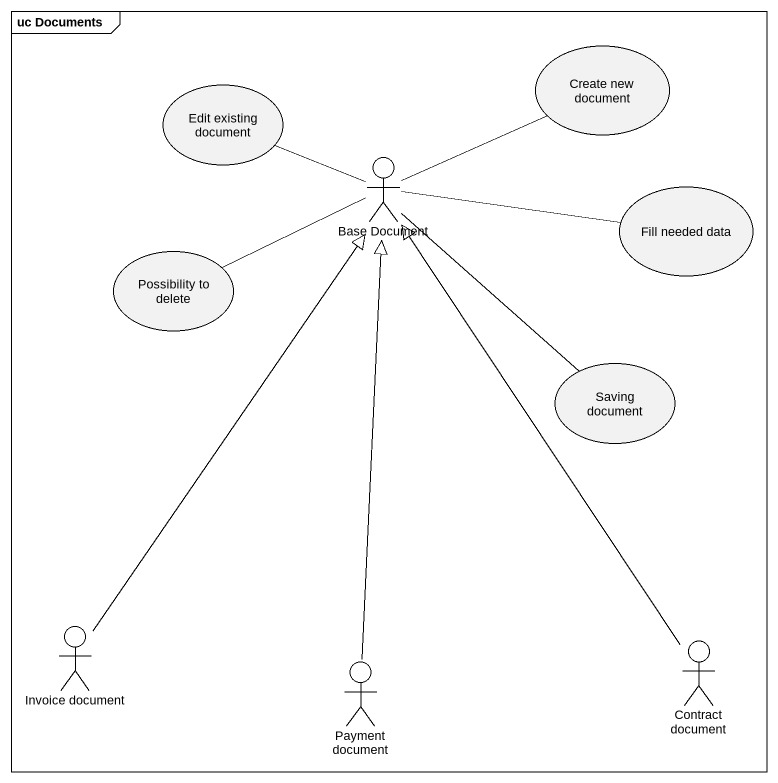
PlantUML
@startuml
mainframe uc Documents
usecase "Create new document" as Create_new_document
usecase "Edit existing document" as Edit_existing_document
actor "Base Document" as Base_Document
usecase "Fill needed data" as Fill_needed_data
usecase "Possibility to delete" as Possibility_to_delete
usecase "Saving document" as Saving_document
actor "Invoice document" as Invoice_document
actor "Payment document" as Payment_document
actor "Contract document" as Contract_document
Edit_existing_document -right- Base_Document
Base_Document -right- Create_new_document
Base_Document -right- Fill_needed_data
Possibility_to_delete -right- Base_Document
Saving_document -up- Base_Document
Invoice_document -up-|> Base_Document
Payment_document -up-|> Base_Document
Contract_document -up-|> Base_Document
@enduml
